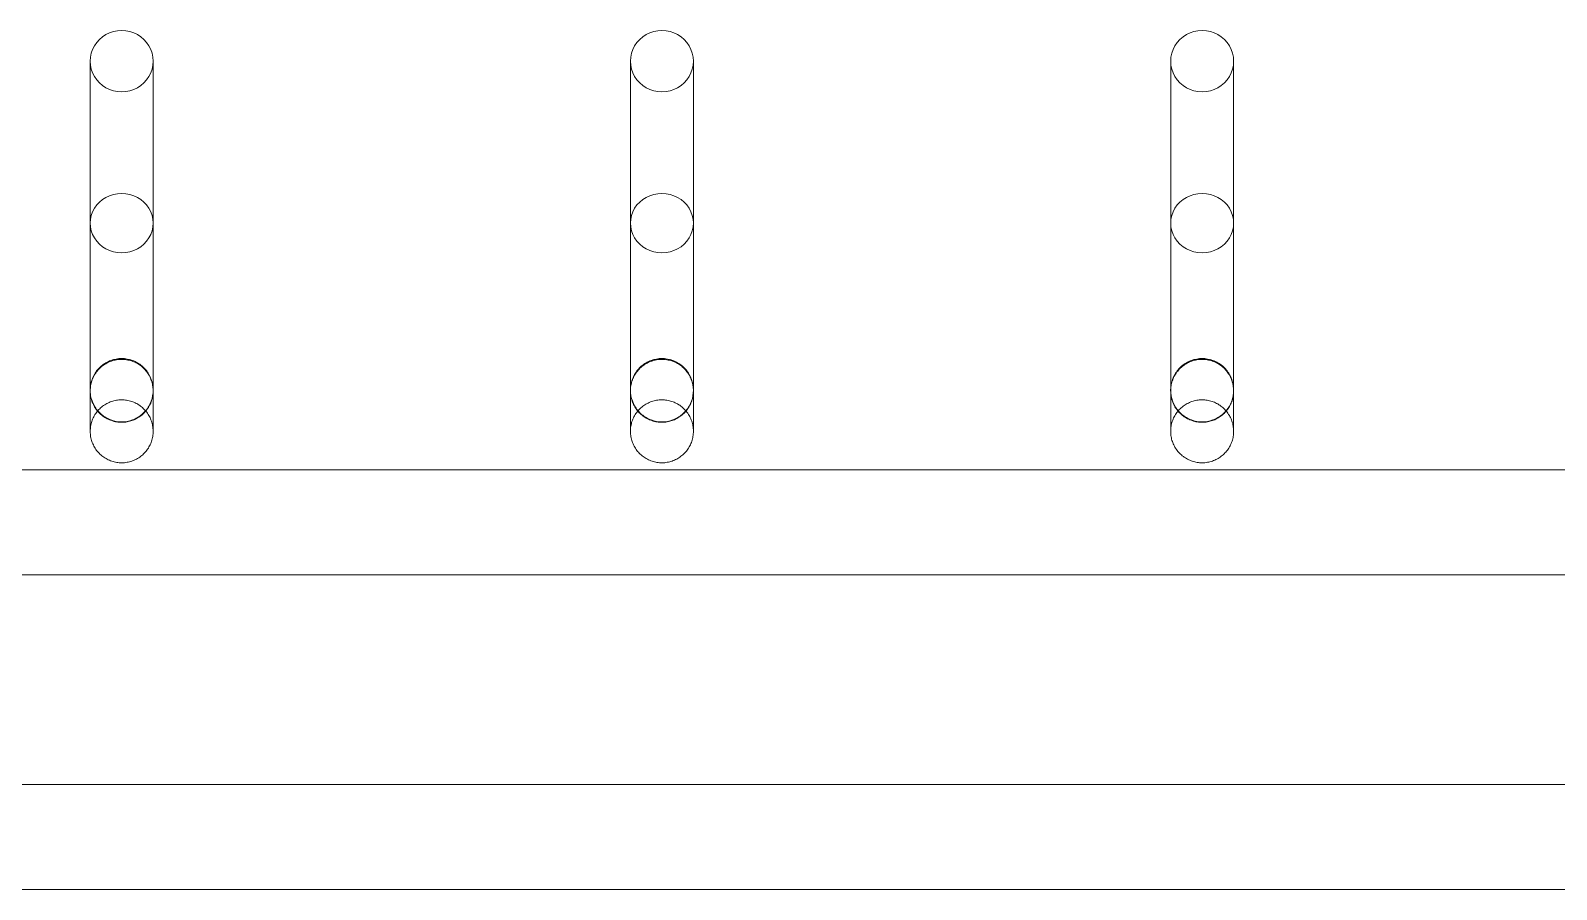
# Model space of a CAD drawing. Header units: millimetres. Extents: x -32954 to 151739, y -65671 to 56243.
# Drawn here: x -9277.1 to -9131.7, y -409.2 to -327.3 of the extents above; entities that cross this region are included whole.
import ezdxf

# ---------------------------------------------------------------- set-up
doc = ezdxf.new("R2010")
doc.units = ezdxf.units.MM
doc.layers.add('M-EQPM', color=7, linetype='Continuous', lineweight=9)

# ---------------------------------------------------------------- blocks, each defined once
blk = doc.blocks.new('М90_Вешалка гардеробная - М90_2_Вешалка гардеробная 38 крючков-8001155-О_ТХ_01')
at = {"layer": 'M-EQPM'}
for p, q in [((-747.05, 59.49), (-747.05, 57.21)), ((-741.05, 57.21), (-741.05, 59.49)), ((-695.57, 59.49), (-695.57, 57.21)), ((-689.57, 57.21), (-689.57, 59.49)), ((-644.08, 59.49), (-644.08, 57.21)), ((-638.08, 57.21), (-638.08, 59.49)), ((980, 20.52), (-980, 20.52)), ((-980, 20.52), (980, 20.52)), ((980, 20.52), (-980, 20.52)), ((-980, 20.52), (980, 20.52)), ((980, 10.52), (-980, 10.52)), ((-980, 10.52), (980, 10.52)), ((-980, -9.48), (980, -9.48)), ((-980, -9.48), (980, -9.48)), ((-980, -19.48), (980, -19.48)), ((-980, -19.48), (980, -19.48)), ((-980, -19.48), (980, -19.48)), ((-980, -19.48), (980, -19.48))]:
    blk.add_line(p, q, dxfattribs=at)
at = {"layer": 'M-EQPM', "flags": 128}
for points in [[(-747.05, 28.06), (-747.05, 28.08), (-747.05, 28.11), (-747.05, 28.17), (-747.05, 28.25), (-747.05, 28.36), (-747.05, 28.49), (-747.05, 28.64), (-747.05, 28.81), (-747.05, 29.01), (-747.05, 29.23), (-747.05, 29.47), (-747.05, 29.73), (-747.05, 30.02), (-747.05, 30.32), (-747.05, 30.64), (-747.05, 30.99), (-747.05, 31.35), (-747.05, 31.73), (-747.05, 32.13), (-747.05, 32.54), (-747.05, 32.97), (-747.05, 33.42), (-747.05, 33.88), (-747.05, 34.36), (-747.05, 34.85), (-747.05, 35.35), (-747.05, 35.87), (-747.05, 36.4), (-747.05, 36.93), (-747.05, 37.48), (-747.05, 38.03), (-747.05, 38.6), (-747.05, 39.17), (-747.05, 39.74), (-747.05, 40.32), (-747.05, 40.9), (-747.05, 41.49), (-747.05, 42.08), (-747.05, 42.67), (-747.05, 43.26), (-747.05, 43.85), (-747.05, 44.44), (-747.05, 45.02), (-747.05, 45.61), (-747.05, 46.18), (-747.05, 46.76), (-747.05, 47.32), (-747.05, 47.88), (-747.05, 48.43), (-747.05, 48.97), (-747.05, 49.51), (-747.05, 50.03), (-747.05, 50.54), (-747.05, 51.04), (-747.05, 51.52), (-747.05, 51.99), (-747.05, 52.45), (-747.05, 52.89), (-747.05, 53.31), (-747.05, 53.72), (-747.05, 54.11), (-747.05, 54.48), (-747.05, 54.83), (-747.05, 55.17), (-747.05, 55.48), (-747.05, 55.78), (-747.05, 56.05), (-747.05, 56.3), (-747.05, 56.53), (-747.05, 56.74), (-747.05, 56.93), (-747.05, 57.09), (-747.05, 57.21)], [(-741.05, 57.21), (-741.05, 57.06), (-741.05, 56.89), (-741.05, 56.7), (-741.05, 56.49), (-741.05, 56.25), (-741.05, 56), (-741.05, 55.72), (-741.05, 55.42), (-741.05, 55.1), (-741.05, 54.76), (-741.05, 54.41), (-741.05, 54.03), (-741.05, 53.64), (-741.05, 53.23), (-741.05, 52.8), (-741.05, 52.36), (-741.05, 51.9), (-741.05, 51.42), (-741.05, 50.94), (-741.05, 50.44), (-741.05, 49.92), (-741.05, 49.4), (-741.05, 48.87), (-741.05, 48.32), (-741.05, 47.77), (-741.05, 47.21), (-741.05, 46.64), (-741.05, 46.07), (-741.05, 45.49), (-741.05, 44.91), (-741.05, 44.32), (-741.05, 43.73), (-741.05, 43.14), (-741.05, 42.55), (-741.05, 41.96), (-741.05, 41.37), (-741.05, 40.79), (-741.05, 40.2), (-741.05, 39.62), (-741.05, 39.05), (-741.05, 38.48), (-741.05, 37.92), (-741.05, 37.37), (-741.05, 36.82), (-741.05, 36.29), (-741.05, 35.76), (-741.05, 35.25), (-741.05, 34.75), (-741.05, 34.26), (-741.05, 33.79), (-741.05, 33.33), (-741.05, 32.89), (-741.05, 32.46), (-741.05, 32.04), (-741.05, 31.65), (-741.05, 31.27), (-741.05, 30.91), (-741.05, 30.58), (-741.05, 30.26), (-741.05, 29.96), (-741.05, 29.68), (-741.05, 29.42), (-741.05, 29.18), (-741.05, 28.97), (-741.05, 28.78), (-741.05, 28.61), (-741.05, 28.46), (-741.05, 28.33), (-741.05, 28.23), (-741.05, 28.16), (-741.05, 28.1), (-741.05, 28.07), (-741.05, 28.06)], [(-695.57, 28.06), (-695.57, 28.08), (-695.57, 28.11), (-695.57, 28.17), (-695.57, 28.25), (-695.57, 28.36), (-695.57, 28.49), (-695.57, 28.64), (-695.57, 28.81), (-695.57, 29.01), (-695.57, 29.23), (-695.57, 29.47), (-695.57, 29.73), (-695.57, 30.02), (-695.57, 30.32), (-695.57, 30.64), (-695.57, 30.99), (-695.57, 31.35), (-695.57, 31.73), (-695.57, 32.13), (-695.57, 32.54), (-695.57, 32.97), (-695.57, 33.42), (-695.57, 33.88), (-695.57, 34.36), (-695.57, 34.85), (-695.57, 35.35), (-695.57, 35.87), (-695.57, 36.4), (-695.57, 36.93), (-695.57, 37.48), (-695.57, 38.03), (-695.57, 38.6), (-695.57, 39.17), (-695.57, 39.74), (-695.57, 40.32), (-695.57, 40.9), (-695.57, 41.49), (-695.57, 42.08), (-695.57, 42.67), (-695.57, 43.26), (-695.57, 43.85), (-695.57, 44.44), (-695.57, 45.02), (-695.57, 45.61), (-695.57, 46.18), (-695.57, 46.76), (-695.57, 47.32), (-695.57, 47.88), (-695.57, 48.43), (-695.57, 48.97), (-695.57, 49.51), (-695.57, 50.03), (-695.57, 50.54), (-695.57, 51.04), (-695.57, 51.52), (-695.57, 51.99), (-695.57, 52.45), (-695.57, 52.89), (-695.57, 53.31), (-695.57, 53.72), (-695.57, 54.11), (-695.57, 54.48), (-695.57, 54.83), (-695.57, 55.17), (-695.57, 55.48), (-695.57, 55.78), (-695.57, 56.05), (-695.57, 56.3), (-695.57, 56.53), (-695.57, 56.74), (-695.57, 56.93), (-695.57, 57.09), (-695.57, 57.21)], [(-689.57, 57.21), (-689.57, 57.06), (-689.57, 56.89), (-689.57, 56.7), (-689.57, 56.49), (-689.57, 56.25), (-689.57, 56), (-689.57, 55.72), (-689.57, 55.42), (-689.57, 55.1), (-689.57, 54.76), (-689.57, 54.41), (-689.57, 54.03), (-689.57, 53.64), (-689.57, 53.23), (-689.57, 52.8), (-689.57, 52.36), (-689.57, 51.9), (-689.57, 51.42), (-689.57, 50.94), (-689.57, 50.44), (-689.57, 49.92), (-689.57, 49.4), (-689.57, 48.87), (-689.57, 48.32), (-689.57, 47.77), (-689.57, 47.21), (-689.57, 46.64), (-689.57, 46.07), (-689.57, 45.49), (-689.57, 44.91), (-689.57, 44.32), (-689.57, 43.73), (-689.57, 43.14), (-689.57, 42.55), (-689.57, 41.96), (-689.57, 41.37), (-689.57, 40.79), (-689.57, 40.2), (-689.57, 39.62), (-689.57, 39.05), (-689.57, 38.48), (-689.57, 37.92), (-689.57, 37.37), (-689.57, 36.82), (-689.57, 36.29), (-689.57, 35.76), (-689.57, 35.25), (-689.57, 34.75), (-689.57, 34.26), (-689.57, 33.79), (-689.57, 33.33), (-689.57, 32.89), (-689.57, 32.46), (-689.57, 32.04), (-689.57, 31.65), (-689.57, 31.27), (-689.57, 30.91), (-689.57, 30.58), (-689.57, 30.26), (-689.57, 29.96), (-689.57, 29.68), (-689.57, 29.42), (-689.57, 29.18), (-689.57, 28.97), (-689.57, 28.78), (-689.57, 28.61), (-689.57, 28.46), (-689.57, 28.33), (-689.57, 28.23), (-689.57, 28.16), (-689.57, 28.1), (-689.57, 28.07), (-689.57, 28.06)], [(-644.08, 28.06), (-644.08, 28.08), (-644.08, 28.11), (-644.08, 28.17), (-644.08, 28.25), (-644.08, 28.36), (-644.08, 28.49), (-644.08, 28.64), (-644.08, 28.81), (-644.08, 29.01), (-644.08, 29.23), (-644.08, 29.47), (-644.08, 29.73), (-644.08, 30.02), (-644.08, 30.32), (-644.08, 30.64), (-644.08, 30.99), (-644.08, 31.35), (-644.08, 31.73), (-644.08, 32.13), (-644.08, 32.54), (-644.08, 32.97), (-644.08, 33.42), (-644.08, 33.88), (-644.08, 34.36), (-644.08, 34.85), (-644.08, 35.35), (-644.08, 35.87), (-644.08, 36.4), (-644.08, 36.93), (-644.08, 37.48), (-644.08, 38.03), (-644.08, 38.6), (-644.08, 39.17), (-644.08, 39.74), (-644.08, 40.32), (-644.08, 40.9), (-644.08, 41.49), (-644.08, 42.08), (-644.08, 42.67), (-644.08, 43.26), (-644.08, 43.85), (-644.08, 44.44), (-644.08, 45.02), (-644.08, 45.61), (-644.08, 46.18), (-644.08, 46.76), (-644.08, 47.32), (-644.08, 47.88), (-644.08, 48.43), (-644.08, 48.97), (-644.08, 49.51), (-644.08, 50.03), (-644.08, 50.54), (-644.08, 51.04), (-644.08, 51.52), (-644.08, 51.99), (-644.08, 52.45), (-644.08, 52.89), (-644.08, 53.31), (-644.08, 53.72), (-644.08, 54.11), (-644.08, 54.48), (-644.08, 54.83), (-644.08, 55.17), (-644.08, 55.48), (-644.08, 55.78), (-644.08, 56.05), (-644.08, 56.3), (-644.08, 56.53), (-644.08, 56.74), (-644.08, 56.93), (-644.08, 57.09), (-644.08, 57.21)], [(-638.08, 57.21), (-638.08, 57.06), (-638.08, 56.89), (-638.08, 56.7), (-638.08, 56.49), (-638.08, 56.25), (-638.08, 56), (-638.08, 55.72), (-638.08, 55.42), (-638.08, 55.1), (-638.08, 54.76), (-638.08, 54.41), (-638.08, 54.03), (-638.08, 53.64), (-638.08, 53.23), (-638.08, 52.8), (-638.08, 52.36), (-638.08, 51.9), (-638.08, 51.42), (-638.08, 50.94), (-638.08, 50.44), (-638.08, 49.92), (-638.08, 49.4), (-638.08, 48.87), (-638.08, 48.32), (-638.08, 47.77), (-638.08, 47.21), (-638.08, 46.64), (-638.08, 46.07), (-638.08, 45.49), (-638.08, 44.91), (-638.08, 44.32), (-638.08, 43.73), (-638.08, 43.14), (-638.08, 42.55), (-638.08, 41.96), (-638.08, 41.37), (-638.08, 40.79), (-638.08, 40.2), (-638.08, 39.62), (-638.08, 39.05), (-638.08, 38.48), (-638.08, 37.92), (-638.08, 37.37), (-638.08, 36.82), (-638.08, 36.29), (-638.08, 35.76), (-638.08, 35.25), (-638.08, 34.75), (-638.08, 34.26), (-638.08, 33.79), (-638.08, 33.33), (-638.08, 32.89), (-638.08, 32.46), (-638.08, 32.04), (-638.08, 31.65), (-638.08, 31.27), (-638.08, 30.91), (-638.08, 30.58), (-638.08, 30.26), (-638.08, 29.96), (-638.08, 29.68), (-638.08, 29.42), (-638.08, 29.18), (-638.08, 28.97), (-638.08, 28.78), (-638.08, 28.61), (-638.08, 28.46), (-638.08, 28.33), (-638.08, 28.23), (-638.08, 28.16), (-638.08, 28.1), (-638.08, 28.07), (-638.08, 28.06)], [(-747.05, 44.05), (-747.05, 39.66), (-747.05, 35.81), (-747.05, 32.51), (-747.05, 29.75), (-747.05, 27.54), (-747.05, 25.89), (-747.05, 24.79), (-747.05, 24.26), (-747.05, 24.2)], [(-741.05, 24.2), (-741.05, 24.48), (-741.05, 25.32), (-741.05, 26.72), (-741.05, 28.68), (-741.05, 31.19), (-741.05, 34.25), (-741.05, 37.86), (-741.05, 42), (-741.05, 44.05)], [(-695.57, 44.05), (-695.57, 39.66), (-695.57, 35.81), (-695.57, 32.51), (-695.57, 29.75), (-695.57, 27.54), (-695.57, 25.89), (-695.57, 24.79), (-695.57, 24.26), (-695.57, 24.2)], [(-689.57, 24.2), (-689.57, 24.48), (-689.57, 25.32), (-689.57, 26.72), (-689.57, 28.68), (-689.57, 31.19), (-689.57, 34.25), (-689.57, 37.86), (-689.57, 42), (-689.57, 44.05)], [(-644.08, 44.05), (-644.08, 39.66), (-644.08, 35.81), (-644.08, 32.51), (-644.08, 29.75), (-644.08, 27.54), (-644.08, 25.89), (-644.08, 24.79), (-644.08, 24.26), (-644.08, 24.2)], [(-638.08, 24.2), (-638.08, 24.48), (-638.08, 25.32), (-638.08, 26.72), (-638.08, 28.68), (-638.08, 31.19), (-638.08, 34.25), (-638.08, 37.86), (-638.08, 42), (-638.08, 44.05)], [(-747.05, 28.06), (-747.05, 28.18), (-747.04, 28.3), (-747.03, 28.42), (-747.02, 28.54), (-746.99, 28.66), (-746.97, 28.78), (-746.94, 28.89), (-746.9, 29.01), (-746.86, 29.12), (-746.82, 29.23), (-746.77, 29.34), (-746.72, 29.45), (-746.66, 29.55), (-746.6, 29.66), (-746.53, 29.76), (-746.46, 29.86), (-746.39, 29.95), (-746.31, 30.04), (-746.23, 30.13), (-746.14, 30.22), (-746.06, 30.3), (-745.97, 30.38), (-745.87, 30.45), (-745.77, 30.52), (-745.67, 30.59), (-745.57, 30.65), (-745.47, 30.71), (-745.36, 30.76), (-745.25, 30.81), (-745.14, 30.86), (-745.03, 30.9), (-744.91, 30.94), (-744.8, 30.97), (-744.68, 31), (-744.56, 31.02), (-744.45, 31.04), (-744.33, 31.05), (-744.21, 31.06), (-744.09, 31.06), (-744.05, 31.06)], [(-744.05, 31.06), (-743.93, 31.06), (-743.81, 31.05), (-743.69, 31.04), (-743.58, 31.03), (-743.46, 31), (-743.34, 30.98), (-743.22, 30.95), (-743.11, 30.91), (-743, 30.87), (-742.89, 30.83), (-742.78, 30.78), (-742.67, 30.72), (-742.56, 30.67), (-742.46, 30.61), (-742.36, 30.54), (-742.26, 30.47), (-742.17, 30.4), (-742.08, 30.32), (-741.99, 30.24), (-741.9, 30.15), (-741.82, 30.07), (-741.74, 29.97), (-741.67, 29.88), (-741.6, 29.78), (-741.53, 29.68), (-741.47, 29.58), (-741.41, 29.48), (-741.35, 29.37), (-741.3, 29.26), (-741.26, 29.15), (-741.22, 29.04), (-741.18, 28.92), (-741.15, 28.81), (-741.12, 28.69), (-741.1, 28.57), (-741.08, 28.45), (-741.07, 28.34), (-741.06, 28.22), (-741.05, 28.1), (-741.05, 28.06)], [(-695.57, 28.06), (-695.57, 28.18), (-695.56, 28.3), (-695.55, 28.42), (-695.53, 28.54), (-695.51, 28.66), (-695.48, 28.78), (-695.45, 28.89), (-695.42, 29.01), (-695.38, 29.12), (-695.33, 29.23), (-695.28, 29.34), (-695.23, 29.45), (-695.17, 29.55), (-695.11, 29.66), (-695.04, 29.76), (-694.97, 29.86), (-694.9, 29.95), (-694.82, 30.04), (-694.74, 30.13), (-694.66, 30.22), (-694.57, 30.3), (-694.48, 30.38), (-694.39, 30.45), (-694.29, 30.52), (-694.19, 30.59), (-694.09, 30.65), (-693.98, 30.71), (-693.87, 30.76), (-693.77, 30.81), (-693.65, 30.86), (-693.54, 30.9), (-693.43, 30.94), (-693.31, 30.97), (-693.2, 31), (-693.08, 31.02), (-692.96, 31.04), (-692.84, 31.05), (-692.72, 31.06), (-692.6, 31.06), (-692.57, 31.06)], [(-692.57, 31.06), (-692.45, 31.06), (-692.33, 31.05), (-692.21, 31.04), (-692.09, 31.03), (-691.97, 31), (-691.85, 30.98), (-691.74, 30.95), (-691.62, 30.91), (-691.51, 30.87), (-691.4, 30.83), (-691.29, 30.78), (-691.18, 30.72), (-691.08, 30.67), (-690.97, 30.61), (-690.87, 30.54), (-690.78, 30.47), (-690.68, 30.4), (-690.59, 30.32), (-690.5, 30.24), (-690.42, 30.15), (-690.33, 30.07), (-690.26, 29.97), (-690.18, 29.88), (-690.11, 29.78), (-690.04, 29.68), (-689.98, 29.58), (-689.92, 29.48), (-689.87, 29.37), (-689.82, 29.26), (-689.77, 29.15), (-689.73, 29.04), (-689.69, 28.92), (-689.66, 28.81), (-689.63, 28.69), (-689.61, 28.57), (-689.59, 28.45), (-689.58, 28.34), (-689.57, 28.22), (-689.57, 28.1), (-689.57, 28.06)], [(-644.08, 28.06), (-644.08, 28.18), (-644.07, 28.3), (-644.06, 28.42), (-644.04, 28.54), (-644.02, 28.66), (-644, 28.78), (-643.96, 28.89), (-643.93, 29.01), (-643.89, 29.12), (-643.84, 29.23), (-643.8, 29.34), (-643.74, 29.45), (-643.68, 29.55), (-643.62, 29.66), (-643.56, 29.76), (-643.49, 29.86), (-643.41, 29.95), (-643.34, 30.04), (-643.26, 30.13), (-643.17, 30.22), (-643.08, 30.3), (-642.99, 30.38), (-642.9, 30.45), (-642.8, 30.52), (-642.7, 30.59), (-642.6, 30.65), (-642.5, 30.71), (-642.39, 30.76), (-642.28, 30.81), (-642.17, 30.86), (-642.06, 30.9), (-641.94, 30.94), (-641.83, 30.97), (-641.71, 31), (-641.59, 31.02), (-641.47, 31.04), (-641.35, 31.05), (-641.23, 31.06), (-641.11, 31.06), (-641.08, 31.06)], [(-641.08, 31.06), (-640.96, 31.06), (-640.84, 31.05), (-640.72, 31.04), (-640.6, 31.03), (-640.49, 31), (-640.37, 30.98), (-640.25, 30.95), (-640.14, 30.91), (-640.02, 30.87), (-639.91, 30.83), (-639.8, 30.78), (-639.7, 30.72), (-639.59, 30.67), (-639.49, 30.61), (-639.39, 30.54), (-639.29, 30.47), (-639.19, 30.4), (-639.1, 30.32), (-639.01, 30.24), (-638.93, 30.15), (-638.85, 30.07), (-638.77, 29.97), (-638.69, 29.88), (-638.62, 29.78), (-638.56, 29.68), (-638.49, 29.58), (-638.44, 29.48), (-638.38, 29.37), (-638.33, 29.26), (-638.28, 29.15), (-638.24, 29.04), (-638.21, 28.92), (-638.17, 28.81), (-638.15, 28.69), (-638.12, 28.57), (-638.11, 28.45), (-638.09, 28.34), (-638.08, 28.22), (-638.08, 28.1), (-638.08, 28.06)], [(-747.05, 28.12), (-747.05, 28.08), (-747.05, 28.06)], [(-747.05, 24.2), (-747.05, 24.48), (-747.05, 25.32), (-747.05, 26.72), (-747.05, 28.12)], [(-744.05, 25.06), (-744.17, 25.07), (-744.29, 25.07), (-744.41, 25.09), (-744.53, 25.1), (-744.65, 25.12), (-744.77, 25.15), (-744.88, 25.18), (-745, 25.22), (-745.11, 25.26), (-745.22, 25.3), (-745.33, 25.35), (-745.44, 25.4), (-745.54, 25.46), (-745.65, 25.52), (-745.75, 25.59), (-745.85, 25.66), (-745.94, 25.73), (-746.03, 25.81), (-746.12, 25.89), (-746.21, 25.97), (-746.29, 26.06), (-746.37, 26.15), (-746.44, 26.25), (-746.51, 26.34), (-746.58, 26.44), (-746.64, 26.54), (-746.7, 26.65), (-746.75, 26.76), (-746.8, 26.87), (-746.85, 26.98), (-746.89, 27.09), (-746.93, 27.2), (-746.96, 27.32), (-746.99, 27.44), (-747.01, 27.55), (-747.03, 27.67), (-747.04, 27.79), (-747.05, 27.91), (-747.05, 28.03), (-747.05, 28.06)], [(-741.05, 28.06), (-741.06, 27.94), (-741.06, 27.82), (-741.08, 27.7), (-741.09, 27.59), (-741.11, 27.47), (-741.14, 27.35), (-741.17, 27.23), (-741.21, 27.12), (-741.25, 27.01), (-741.29, 26.9), (-741.34, 26.79), (-741.39, 26.68), (-741.45, 26.57), (-741.51, 26.47), (-741.58, 26.37), (-741.65, 26.27), (-741.72, 26.18), (-741.8, 26.09), (-741.88, 26), (-741.96, 25.91), (-742.05, 25.83), (-742.14, 25.75), (-742.24, 25.68), (-742.33, 25.61), (-742.43, 25.54), (-742.54, 25.48), (-742.64, 25.42), (-742.75, 25.36), (-742.86, 25.31), (-742.97, 25.27), (-743.08, 25.23), (-743.19, 25.19), (-743.31, 25.16), (-743.43, 25.13), (-743.54, 25.11), (-743.66, 25.09), (-743.78, 25.08), (-743.9, 25.07), (-744.02, 25.06), (-744.05, 25.06)], [(-741.05, 28.06), (-741.05, 28.08), (-741.05, 28.11), (-741.05, 28.12)], [(-741.05, 28.12), (-741.05, 26.31), (-741.05, 25.05), (-741.05, 24.36), (-741.05, 24.2)], [(-695.57, 28.12), (-695.57, 28.08), (-695.57, 28.06)], [(-695.57, 24.2), (-695.57, 24.48), (-695.57, 25.32), (-695.57, 26.72), (-695.57, 28.12)], [(-692.57, 25.06), (-692.69, 25.07), (-692.81, 25.07), (-692.93, 25.09), (-693.05, 25.1), (-693.16, 25.12), (-693.28, 25.15), (-693.4, 25.18), (-693.51, 25.22), (-693.62, 25.26), (-693.74, 25.3), (-693.85, 25.35), (-693.95, 25.4), (-694.06, 25.46), (-694.16, 25.52), (-694.26, 25.59), (-694.36, 25.66), (-694.45, 25.73), (-694.55, 25.81), (-694.63, 25.89), (-694.72, 25.97), (-694.8, 26.06), (-694.88, 26.15), (-694.95, 26.25), (-695.03, 26.34), (-695.09, 26.44), (-695.15, 26.54), (-695.21, 26.65), (-695.27, 26.76), (-695.32, 26.87), (-695.36, 26.98), (-695.4, 27.09), (-695.44, 27.2), (-695.47, 27.32), (-695.5, 27.44), (-695.52, 27.55), (-695.54, 27.67), (-695.56, 27.79), (-695.56, 27.91), (-695.57, 28.03), (-695.57, 28.06)], [(-689.57, 28.06), (-689.57, 27.94), (-689.58, 27.82), (-689.59, 27.7), (-689.61, 27.59), (-689.63, 27.47), (-689.65, 27.35), (-689.68, 27.23), (-689.72, 27.12), (-689.76, 27.01), (-689.8, 26.9), (-689.85, 26.79), (-689.91, 26.68), (-689.96, 26.57), (-690.03, 26.47), (-690.09, 26.37), (-690.16, 26.27), (-690.23, 26.18), (-690.31, 26.09), (-690.39, 26), (-690.48, 25.91), (-690.57, 25.83), (-690.66, 25.75), (-690.75, 25.68), (-690.85, 25.61), (-690.95, 25.54), (-691.05, 25.48), (-691.15, 25.42), (-691.26, 25.36), (-691.37, 25.31), (-691.48, 25.27), (-691.59, 25.23), (-691.71, 25.19), (-691.82, 25.16), (-691.94, 25.13), (-692.06, 25.11), (-692.18, 25.09), (-692.3, 25.08), (-692.42, 25.07), (-692.54, 25.06), (-692.57, 25.06)], [(-689.57, 28.06), (-689.57, 28.08), (-689.57, 28.11), (-689.57, 28.12)], [(-689.57, 28.12), (-689.57, 26.31), (-689.57, 25.05), (-689.57, 24.36), (-689.57, 24.2)], [(-644.08, 28.12), (-644.08, 28.08), (-644.08, 28.06)], [(-644.08, 24.2), (-644.08, 24.48), (-644.08, 25.32), (-644.08, 26.72), (-644.08, 28.12)], [(-641.08, 25.06), (-641.2, 25.07), (-641.32, 25.07), (-641.44, 25.09), (-641.56, 25.1), (-641.68, 25.12), (-641.79, 25.15), (-641.91, 25.18), (-642.02, 25.22), (-642.14, 25.26), (-642.25, 25.3), (-642.36, 25.35), (-642.47, 25.4), (-642.57, 25.46), (-642.67, 25.52), (-642.78, 25.59), (-642.87, 25.66), (-642.97, 25.73), (-643.06, 25.81), (-643.15, 25.89), (-643.23, 25.97), (-643.32, 26.06), (-643.39, 26.15), (-643.47, 26.25), (-643.54, 26.34), (-643.61, 26.44), (-643.67, 26.54), (-643.73, 26.65), (-643.78, 26.76), (-643.83, 26.87), (-643.88, 26.98), (-643.92, 27.09), (-643.96, 27.2), (-643.99, 27.32), (-644.01, 27.44), (-644.04, 27.55), (-644.06, 27.67), (-644.07, 27.79), (-644.08, 27.91), (-644.08, 28.03), (-644.08, 28.06)], [(-638.08, 28.06), (-638.08, 27.94), (-638.09, 27.82), (-638.1, 27.7), (-638.12, 27.59), (-638.14, 27.47), (-638.17, 27.35), (-638.2, 27.23), (-638.23, 27.12), (-638.27, 27.01), (-638.32, 26.9), (-638.37, 26.79), (-638.42, 26.68), (-638.48, 26.57), (-638.54, 26.47), (-638.61, 26.37), (-638.67, 26.27), (-638.75, 26.18), (-638.83, 26.09), (-638.91, 26), (-638.99, 25.91), (-639.08, 25.83), (-639.17, 25.75), (-639.26, 25.68), (-639.36, 25.61), (-639.46, 25.54), (-639.56, 25.48), (-639.67, 25.42), (-639.77, 25.36), (-639.88, 25.31), (-639.99, 25.27), (-640.11, 25.23), (-640.22, 25.19), (-640.34, 25.16), (-640.45, 25.13), (-640.57, 25.11), (-640.69, 25.09), (-640.81, 25.08), (-640.93, 25.07), (-641.05, 25.06), (-641.08, 25.06)], [(-638.08, 28.06), (-638.08, 28.08), (-638.08, 28.11), (-638.08, 28.12)], [(-638.08, 28.12), (-638.08, 26.31), (-638.08, 25.05), (-638.08, 24.36), (-638.08, 24.2)], [(-747.05, 24.2), (-747.05, 24.32), (-747.04, 24.44), (-747.03, 24.56), (-747.02, 24.68), (-746.99, 24.8), (-746.97, 24.92), (-746.94, 25.03), (-746.9, 25.15), (-746.86, 25.26), (-746.82, 25.37), (-746.77, 25.48), (-746.72, 25.59), (-746.66, 25.69), (-746.6, 25.8), (-746.53, 25.9), (-746.46, 25.99), (-746.39, 26.09), (-746.31, 26.18), (-746.23, 26.27), (-746.14, 26.35), (-746.06, 26.44), (-745.97, 26.51), (-745.87, 26.59), (-745.77, 26.66), (-745.67, 26.73), (-745.57, 26.79), (-745.47, 26.85), (-745.36, 26.9), (-745.25, 26.95), (-745.14, 27), (-745.03, 27.04), (-744.91, 27.08), (-744.8, 27.11), (-744.68, 27.14), (-744.56, 27.16), (-744.45, 27.18), (-744.33, 27.19), (-744.21, 27.2), (-744.09, 27.2), (-744.05, 27.2)], [(-744.05, 27.2), (-743.93, 27.2), (-743.81, 27.19), (-743.69, 27.18), (-743.58, 27.16), (-743.46, 27.14), (-743.34, 27.12), (-743.22, 27.09), (-743.11, 27.05), (-743, 27.01), (-742.89, 26.97), (-742.78, 26.92), (-742.67, 26.86), (-742.56, 26.81), (-742.46, 26.74), (-742.36, 26.68), (-742.26, 26.61), (-742.17, 26.54), (-742.08, 26.46), (-741.99, 26.38), (-741.9, 26.29), (-741.82, 26.2), (-741.74, 26.11), (-741.67, 26.02), (-741.6, 25.92), (-741.53, 25.82), (-741.47, 25.72), (-741.41, 25.62), (-741.35, 25.51), (-741.3, 25.4), (-741.26, 25.29), (-741.22, 25.18), (-741.18, 25.06), (-741.15, 24.95), (-741.12, 24.83), (-741.1, 24.71), (-741.08, 24.59), (-741.07, 24.47), (-741.06, 24.35), (-741.05, 24.23), (-741.05, 24.2)], [(-695.57, 24.2), (-695.57, 24.32), (-695.56, 24.44), (-695.55, 24.56), (-695.53, 24.68), (-695.51, 24.8), (-695.48, 24.92), (-695.45, 25.03), (-695.42, 25.15), (-695.38, 25.26), (-695.33, 25.37), (-695.28, 25.48), (-695.23, 25.59), (-695.17, 25.69), (-695.11, 25.8), (-695.04, 25.9), (-694.97, 25.99), (-694.9, 26.09), (-694.82, 26.18), (-694.74, 26.27), (-694.66, 26.35), (-694.57, 26.44), (-694.48, 26.51), (-694.39, 26.59), (-694.29, 26.66), (-694.19, 26.73), (-694.09, 26.79), (-693.98, 26.85), (-693.87, 26.9), (-693.77, 26.95), (-693.65, 27), (-693.54, 27.04), (-693.43, 27.08), (-693.31, 27.11), (-693.2, 27.14), (-693.08, 27.16), (-692.96, 27.18), (-692.84, 27.19), (-692.72, 27.2), (-692.6, 27.2), (-692.57, 27.2)], [(-692.57, 27.2), (-692.45, 27.2), (-692.33, 27.19), (-692.21, 27.18), (-692.09, 27.16), (-691.97, 27.14), (-691.85, 27.12), (-691.74, 27.09), (-691.62, 27.05), (-691.51, 27.01), (-691.4, 26.97), (-691.29, 26.92), (-691.18, 26.86), (-691.08, 26.81), (-690.97, 26.74), (-690.87, 26.68), (-690.78, 26.61), (-690.68, 26.54), (-690.59, 26.46), (-690.5, 26.38), (-690.42, 26.29), (-690.33, 26.2), (-690.26, 26.11), (-690.18, 26.02), (-690.11, 25.92), (-690.04, 25.82), (-689.98, 25.72), (-689.92, 25.62), (-689.87, 25.51), (-689.82, 25.4), (-689.77, 25.29), (-689.73, 25.18), (-689.69, 25.06), (-689.66, 24.95), (-689.63, 24.83), (-689.61, 24.71), (-689.59, 24.59), (-689.58, 24.47), (-689.57, 24.35), (-689.57, 24.23), (-689.57, 24.2)], [(-644.08, 24.2), (-644.08, 24.32), (-644.07, 24.44), (-644.06, 24.56), (-644.04, 24.68), (-644.02, 24.8), (-644, 24.92), (-643.96, 25.03), (-643.93, 25.15), (-643.89, 25.26), (-643.84, 25.37), (-643.8, 25.48), (-643.74, 25.59), (-643.68, 25.69), (-643.62, 25.8), (-643.56, 25.9), (-643.49, 25.99), (-643.41, 26.09), (-643.34, 26.18), (-643.26, 26.27), (-643.17, 26.35), (-643.08, 26.44), (-642.99, 26.51), (-642.9, 26.59), (-642.8, 26.66), (-642.7, 26.73), (-642.6, 26.79), (-642.5, 26.85), (-642.39, 26.9), (-642.28, 26.95), (-642.17, 27), (-642.06, 27.04), (-641.94, 27.08), (-641.83, 27.11), (-641.71, 27.14), (-641.59, 27.16), (-641.47, 27.18), (-641.35, 27.19), (-641.23, 27.2), (-641.11, 27.2), (-641.08, 27.2)], [(-641.08, 27.2), (-640.96, 27.2), (-640.84, 27.19), (-640.72, 27.18), (-640.6, 27.16), (-640.49, 27.14), (-640.37, 27.12), (-640.25, 27.09), (-640.14, 27.05), (-640.02, 27.01), (-639.91, 26.97), (-639.8, 26.92), (-639.7, 26.86), (-639.59, 26.81), (-639.49, 26.74), (-639.39, 26.68), (-639.29, 26.61), (-639.19, 26.54), (-639.1, 26.46), (-639.01, 26.38), (-638.93, 26.29), (-638.85, 26.2), (-638.77, 26.11), (-638.69, 26.02), (-638.62, 25.92), (-638.56, 25.82), (-638.49, 25.72), (-638.44, 25.62), (-638.38, 25.51), (-638.33, 25.4), (-638.28, 25.29), (-638.24, 25.18), (-638.21, 25.06), (-638.17, 24.95), (-638.15, 24.83), (-638.12, 24.71), (-638.11, 24.59), (-638.09, 24.47), (-638.08, 24.35), (-638.08, 24.23), (-638.08, 24.2)], [(-744.05, 21.2), (-744.17, 21.2), (-744.29, 21.21), (-744.41, 21.22), (-744.53, 21.24), (-744.65, 21.26), (-744.77, 21.29), (-744.88, 21.32), (-745, 21.35), (-745.11, 21.39), (-745.22, 21.44), (-745.33, 21.49), (-745.44, 21.54), (-745.54, 21.6), (-745.65, 21.66), (-745.75, 21.73), (-745.85, 21.8), (-745.94, 21.87), (-746.03, 21.95), (-746.12, 22.03), (-746.21, 22.11), (-746.29, 22.2), (-746.37, 22.29), (-746.44, 22.38), (-746.51, 22.48), (-746.58, 22.58), (-746.64, 22.68), (-746.7, 22.79), (-746.75, 22.9), (-746.8, 23), (-746.85, 23.12), (-746.89, 23.23), (-746.93, 23.34), (-746.96, 23.46), (-746.99, 23.57), (-747.01, 23.69), (-747.03, 23.81), (-747.04, 23.93), (-747.05, 24.05), (-747.05, 24.17), (-747.05, 24.2)], [(-741.05, 24.2), (-741.06, 24.08), (-741.06, 23.96), (-741.08, 23.84), (-741.09, 23.72), (-741.11, 23.61), (-741.14, 23.49), (-741.17, 23.37), (-741.21, 23.26), (-741.25, 23.15), (-741.29, 23.03), (-741.34, 22.92), (-741.39, 22.82), (-741.45, 22.71), (-741.51, 22.61), (-741.58, 22.51), (-741.65, 22.41), (-741.72, 22.32), (-741.8, 22.22), (-741.88, 22.14), (-741.96, 22.05), (-742.05, 21.97), (-742.14, 21.89), (-742.24, 21.82), (-742.33, 21.74), (-742.43, 21.68), (-742.54, 21.62), (-742.64, 21.56), (-742.75, 21.5), (-742.86, 21.45), (-742.97, 21.41), (-743.08, 21.36), (-743.19, 21.33), (-743.31, 21.3), (-743.43, 21.27), (-743.54, 21.25), (-743.66, 21.23), (-743.78, 21.21), (-743.9, 21.21), (-744.02, 21.2), (-744.05, 21.2)], [(-692.57, 21.2), (-692.69, 21.2), (-692.81, 21.21), (-692.93, 21.22), (-693.05, 21.24), (-693.16, 21.26), (-693.28, 21.29), (-693.4, 21.32), (-693.51, 21.35), (-693.62, 21.39), (-693.74, 21.44), (-693.85, 21.49), (-693.95, 21.54), (-694.06, 21.6), (-694.16, 21.66), (-694.26, 21.73), (-694.36, 21.8), (-694.45, 21.87), (-694.55, 21.95), (-694.63, 22.03), (-694.72, 22.11), (-694.8, 22.2), (-694.88, 22.29), (-694.95, 22.38), (-695.03, 22.48), (-695.09, 22.58), (-695.15, 22.68), (-695.21, 22.79), (-695.27, 22.9), (-695.32, 23), (-695.36, 23.12), (-695.4, 23.23), (-695.44, 23.34), (-695.47, 23.46), (-695.5, 23.57), (-695.52, 23.69), (-695.54, 23.81), (-695.56, 23.93), (-695.56, 24.05), (-695.57, 24.17), (-695.57, 24.2)], [(-689.57, 24.2), (-689.57, 24.08), (-689.58, 23.96), (-689.59, 23.84), (-689.61, 23.72), (-689.63, 23.61), (-689.65, 23.49), (-689.68, 23.37), (-689.72, 23.26), (-689.76, 23.15), (-689.8, 23.03), (-689.85, 22.92), (-689.91, 22.82), (-689.96, 22.71), (-690.03, 22.61), (-690.09, 22.51), (-690.16, 22.41), (-690.23, 22.32), (-690.31, 22.22), (-690.39, 22.14), (-690.48, 22.05), (-690.57, 21.97), (-690.66, 21.89), (-690.75, 21.82), (-690.85, 21.74), (-690.95, 21.68), (-691.05, 21.62), (-691.15, 21.56), (-691.26, 21.5), (-691.37, 21.45), (-691.48, 21.41), (-691.59, 21.36), (-691.71, 21.33), (-691.82, 21.3), (-691.94, 21.27), (-692.06, 21.25), (-692.18, 21.23), (-692.3, 21.21), (-692.42, 21.21), (-692.54, 21.2), (-692.57, 21.2)], [(-641.08, 21.2), (-641.2, 21.2), (-641.32, 21.21), (-641.44, 21.22), (-641.56, 21.24), (-641.68, 21.26), (-641.79, 21.29), (-641.91, 21.32), (-642.02, 21.35), (-642.14, 21.39), (-642.25, 21.44), (-642.36, 21.49), (-642.47, 21.54), (-642.57, 21.6), (-642.67, 21.66), (-642.78, 21.73), (-642.87, 21.8), (-642.97, 21.87), (-643.06, 21.95), (-643.15, 22.03), (-643.23, 22.11), (-643.32, 22.2), (-643.39, 22.29), (-643.47, 22.38), (-643.54, 22.48), (-643.61, 22.58), (-643.67, 22.68), (-643.73, 22.79), (-643.78, 22.9), (-643.83, 23), (-643.88, 23.12), (-643.92, 23.23), (-643.96, 23.34), (-643.99, 23.46), (-644.01, 23.57), (-644.04, 23.69), (-644.06, 23.81), (-644.07, 23.93), (-644.08, 24.05), (-644.08, 24.17), (-644.08, 24.2)], [(-638.08, 24.2), (-638.08, 24.08), (-638.09, 23.96), (-638.1, 23.84), (-638.12, 23.72), (-638.14, 23.61), (-638.17, 23.49), (-638.2, 23.37), (-638.23, 23.26), (-638.27, 23.15), (-638.32, 23.03), (-638.37, 22.92), (-638.42, 22.82), (-638.48, 22.71), (-638.54, 22.61), (-638.61, 22.51), (-638.67, 22.41), (-638.75, 22.32), (-638.83, 22.22), (-638.91, 22.14), (-638.99, 22.05), (-639.08, 21.97), (-639.17, 21.89), (-639.26, 21.82), (-639.36, 21.74), (-639.46, 21.68), (-639.56, 21.62), (-639.67, 21.56), (-639.77, 21.5), (-639.88, 21.45), (-639.99, 21.41), (-640.11, 21.36), (-640.22, 21.33), (-640.34, 21.3), (-640.45, 21.27), (-640.57, 21.25), (-640.69, 21.23), (-640.81, 21.21), (-640.93, 21.21), (-641.05, 21.2), (-641.08, 21.2)]]:
    blk.add_lwpolyline(points, dxfattribs=at)
at = {"layer": 'M-EQPM'}
for centre, ratio, start_param, end_param in [((-744.05, 59.49), 0.973737, 4.712389, 7.853982), ((-744.05, 59.49), 0.973737, 1.570796, 4.712389), ((-692.57, 59.49), 0.973737, 4.712389, 7.853982), ((-692.57, 59.49), 0.973737, 1.570796, 4.712389), ((-641.08, 59.49), 0.973737, 4.712389, 7.853982), ((-641.08, 59.49), 0.973737, 1.570796, 4.712389), ((-744.05, 44.05), 0.943394, 4.712389, 7.853982), ((-744.05, 44.05), 0.943394, 1.570796, 4.712389), ((-692.57, 44.05), 0.943394, 4.712389, 7.853982), ((-692.57, 44.05), 0.943394, 1.570796, 4.712389), ((-641.08, 44.05), 0.943394, 4.712389, 7.853982), ((-641.08, 44.05), 0.943394, 1.570796, 4.712389)]:
    blk.add_ellipse(centre, major_axis=(-3, 0), ratio=ratio, start_param=start_param, end_param=end_param, dxfattribs=at)
for points in [[(-744.05, 25.1), (-744.4, 25.1), (-745.1, 25.23), (-746.03, 25.76), (-746.71, 26.59), (-747.07, 27.59), (-747.07, 28.65), (-746.71, 29.66), (-746.03, 30.48), (-745.1, 31.02), (-744.4, 31.14), (-744.05, 31.14)], [(-744.05, 31.14), (-743.7, 31.14), (-743, 31.02), (-742.08, 30.48), (-741.4, 29.66), (-741.04, 28.65), (-741.04, 27.59), (-741.4, 26.58), (-742.08, 25.76), (-743, 25.23), (-743.7, 25.1), (-744.05, 25.1)], [(-692.57, 25.1), (-692.92, 25.1), (-693.62, 25.23), (-694.54, 25.76), (-695.22, 26.59), (-695.58, 27.59), (-695.58, 28.65), (-695.22, 29.66), (-694.54, 30.48), (-693.62, 31.02), (-692.92, 31.14), (-692.57, 31.14)], [(-692.57, 31.14), (-692.22, 31.14), (-691.52, 31.02), (-690.6, 30.48), (-689.92, 29.66), (-689.55, 28.65), (-689.55, 27.59), (-689.91, 26.58), (-690.59, 25.76), (-691.52, 25.23), (-692.22, 25.1), (-692.57, 25.1)], [(-641.08, 25.1), (-641.43, 25.1), (-642.13, 25.23), (-643.05, 25.76), (-643.74, 26.59), (-644.1, 27.59), (-644.1, 28.65), (-643.73, 29.66), (-643.05, 30.48), (-642.13, 31.02), (-641.43, 31.14), (-641.08, 31.14)], [(-641.08, 31.14), (-640.73, 31.14), (-640.03, 31.02), (-639.11, 30.48), (-638.43, 29.66), (-638.07, 28.65), (-638.07, 27.59), (-638.43, 26.58), (-639.11, 25.76), (-640.03, 25.23), (-640.73, 25.1), (-641.08, 25.1)]]:
    blk.add_open_spline(points, degree=3, dxfattribs=at)

msp = doc.modelspace()

# ---------------------------------------------------------------- block references
at = {"layer": 'M-EQPM'}
msp.add_blockref('М90_Вешалка гардеробная - М90_2_Вешалка гардеробная 38 крючков-8001155-О_ТХ_01', (-8524.38, -389.72), dxfattribs=at)

doc.saveas('drawing.dxf')
